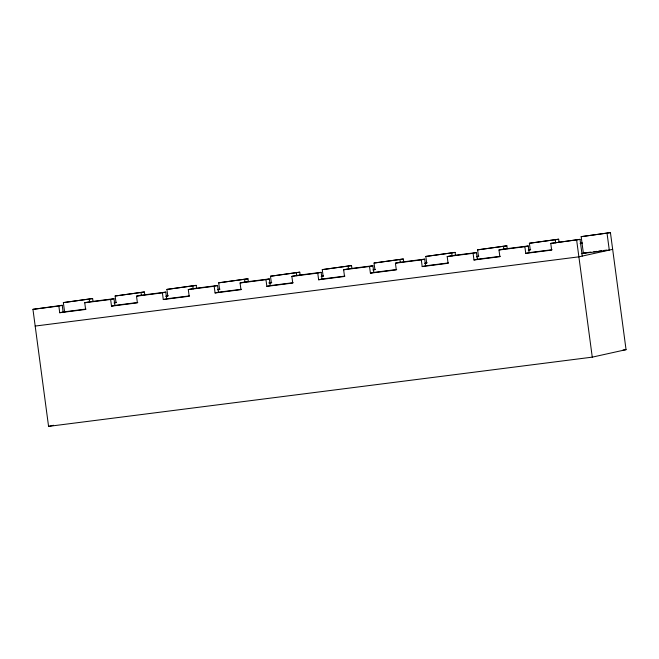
<?xml version="1.0" encoding="UTF-8"?>
<svg xmlns="http://www.w3.org/2000/svg" width="659" height="659" viewBox="0 0 659 659"><rect width="100%" height="100%" fill="white"/><g stroke="black" fill="none" stroke-linecap="round" stroke-linejoin="round"><path stroke-width="0.99" d="M586.774 252.636L583.396 253.386L581.164 236.663L610.432 232.619L626.05 349.657L592.268 357.145L48.568 426.381L32.95 309.343L62.218 305.298L63.107 311.987L59.73 312.737L58.84 306.048L62.218 305.298M64.664 312.432L63.355 302.605L92.622 298.552L93.01 301.418M63.355 302.605L92.622 298.552M59.73 312.737L85.621 309.442L84.731 302.753L88.108 302.003L113.999 298.708L114.888 305.397L111.511 306.147L110.621 299.458L113.999 298.708M114.04 302.951L116.025 302.695L115.136 296.006L144.403 291.962L144.791 294.828M115.136 296.006L144.403 291.962M111.511 306.147L137.401 302.843L136.512 296.163L139.889 295.413L165.78 292.11L166.669 298.799L163.292 299.548L162.402 292.86L165.78 292.11M165.821 296.352L167.806 296.105L166.916 289.416L196.184 285.363L196.571 288.23M166.916 289.416L196.184 285.363M163.292 299.548L189.182 296.253L188.293 289.565L191.67 288.815L217.561 285.52L218.45 292.209L215.073 292.958L214.183 286.27L217.561 285.52M217.602 289.762L219.587 289.507L218.697 282.818L247.965 278.773L248.352 281.64M218.697 282.818L247.965 278.773M215.073 292.958L240.963 289.663L240.074 282.975L243.451 282.225L269.342 278.922L270.231 285.611L266.854 286.36L265.964 279.671L269.342 278.922M269.383 283.164L271.368 282.917L270.478 276.228L299.746 272.183L300.133 275.05M270.478 276.228L299.746 272.183M266.854 286.36L292.744 283.065L291.855 276.376L295.232 275.627L321.122 272.332L322.012 279.021L318.635 279.77L317.745 273.081L321.122 272.332M321.164 276.574L323.149 276.319L322.259 269.63L351.527 265.585L351.914 268.452M322.259 269.63L351.527 265.585M318.635 279.77L344.525 276.475L343.636 269.786L347.013 269.037L372.903 265.742L373.793 272.431L370.416 273.18L369.526 266.491L372.903 265.742M372.945 269.984L374.93 269.729L374.04 263.04L403.308 258.995L403.695 261.862M374.04 263.04L403.308 258.995M370.416 273.18L396.306 269.877L395.416 263.188L398.794 262.439L424.684 259.144L425.582 265.832L422.197 266.582L421.307 259.893L424.684 259.144M424.726 263.386L426.711 263.13L425.821 256.45L455.089 252.397L455.476 255.264M425.821 256.45L455.089 252.397M422.197 266.582L448.087 263.287L447.197 256.598L450.575 255.849L476.465 252.554L477.363 259.242L473.978 259.992L473.088 253.303L476.465 252.554M476.506 256.796L478.492 256.54L477.602 249.852L506.87 245.807L507.257 248.674M477.602 249.852L506.87 245.807M473.978 259.992L499.868 256.689L498.978 250.008L502.356 249.259L528.246 245.955L529.144 252.644L525.758 253.394L524.869 246.705L528.246 245.955M528.287 250.198L530.281 249.95L529.383 243.262L558.651 239.217L559.038 242.084M529.383 243.262L558.651 239.217M525.758 253.394L551.649 250.099L550.759 243.41L580.027 239.365L582.259 256.087M550.759 243.41L580.027 239.365M581.164 236.663L610.432 232.619M612.664 249.341L578.882 256.837L35.182 326.065M48.568 426.381L53.536 425.277M32.95 309.343L58.84 306.048M84.731 302.753L110.621 299.458M136.512 296.163L162.402 292.86M188.293 289.565L214.183 286.27M240.074 282.975L265.964 279.671M291.855 276.376L317.745 273.081M343.636 269.786L369.526 266.491M395.416 263.188L421.307 259.893M447.197 256.598L473.088 253.303M498.978 250.008L524.869 246.705M114.427 302.58L116.421 302.324M166.208 295.99L168.202 295.734M217.989 289.392L219.982 289.136M268.773 282.925L271.763 282.546M321.551 276.203L323.544 275.948M373.332 269.613L375.325 269.358M425.113 263.015L427.106 262.768M476.894 256.425L478.887 256.17M528.675 249.835L530.668 249.58M580.455 243.237L582.449 242.982M580.068 243.608L582.062 243.352M63.107 311.987L86.016 309.071M114.888 305.397L137.797 302.481M166.669 298.799L189.578 295.883M218.45 292.209L241.359 289.293M270.231 285.611L293.14 282.695M322.012 279.021L344.921 276.105M373.793 272.431L396.702 269.506M425.582 265.832L448.482 262.916M477.363 259.242L500.263 256.326M529.144 252.644L552.044 249.728M582.688 253.155L585.752 252.768M587.77 252.512L590.761 252.125M593.743 251.746L596.733 251.367M598.726 251.112L601.708 250.733M603.702 250.478L606.692 250.099M581.353 253.649L609.287 250.091L607.054 233.368M622.994 350.044L626.05 349.657M576.65 240.115L592.268 357.145M555.273 239.967L555.661 242.833M503.492 246.557L503.88 249.423M451.712 253.147L452.099 256.013M399.931 259.745L400.318 262.611M348.15 266.335L348.537 269.202M296.369 272.933L296.756 275.8M244.588 279.523L244.975 282.39M192.807 286.113L193.194 288.98M141.026 292.711L141.413 295.578M89.245 299.301L89.632 302.168"/></g></svg>
